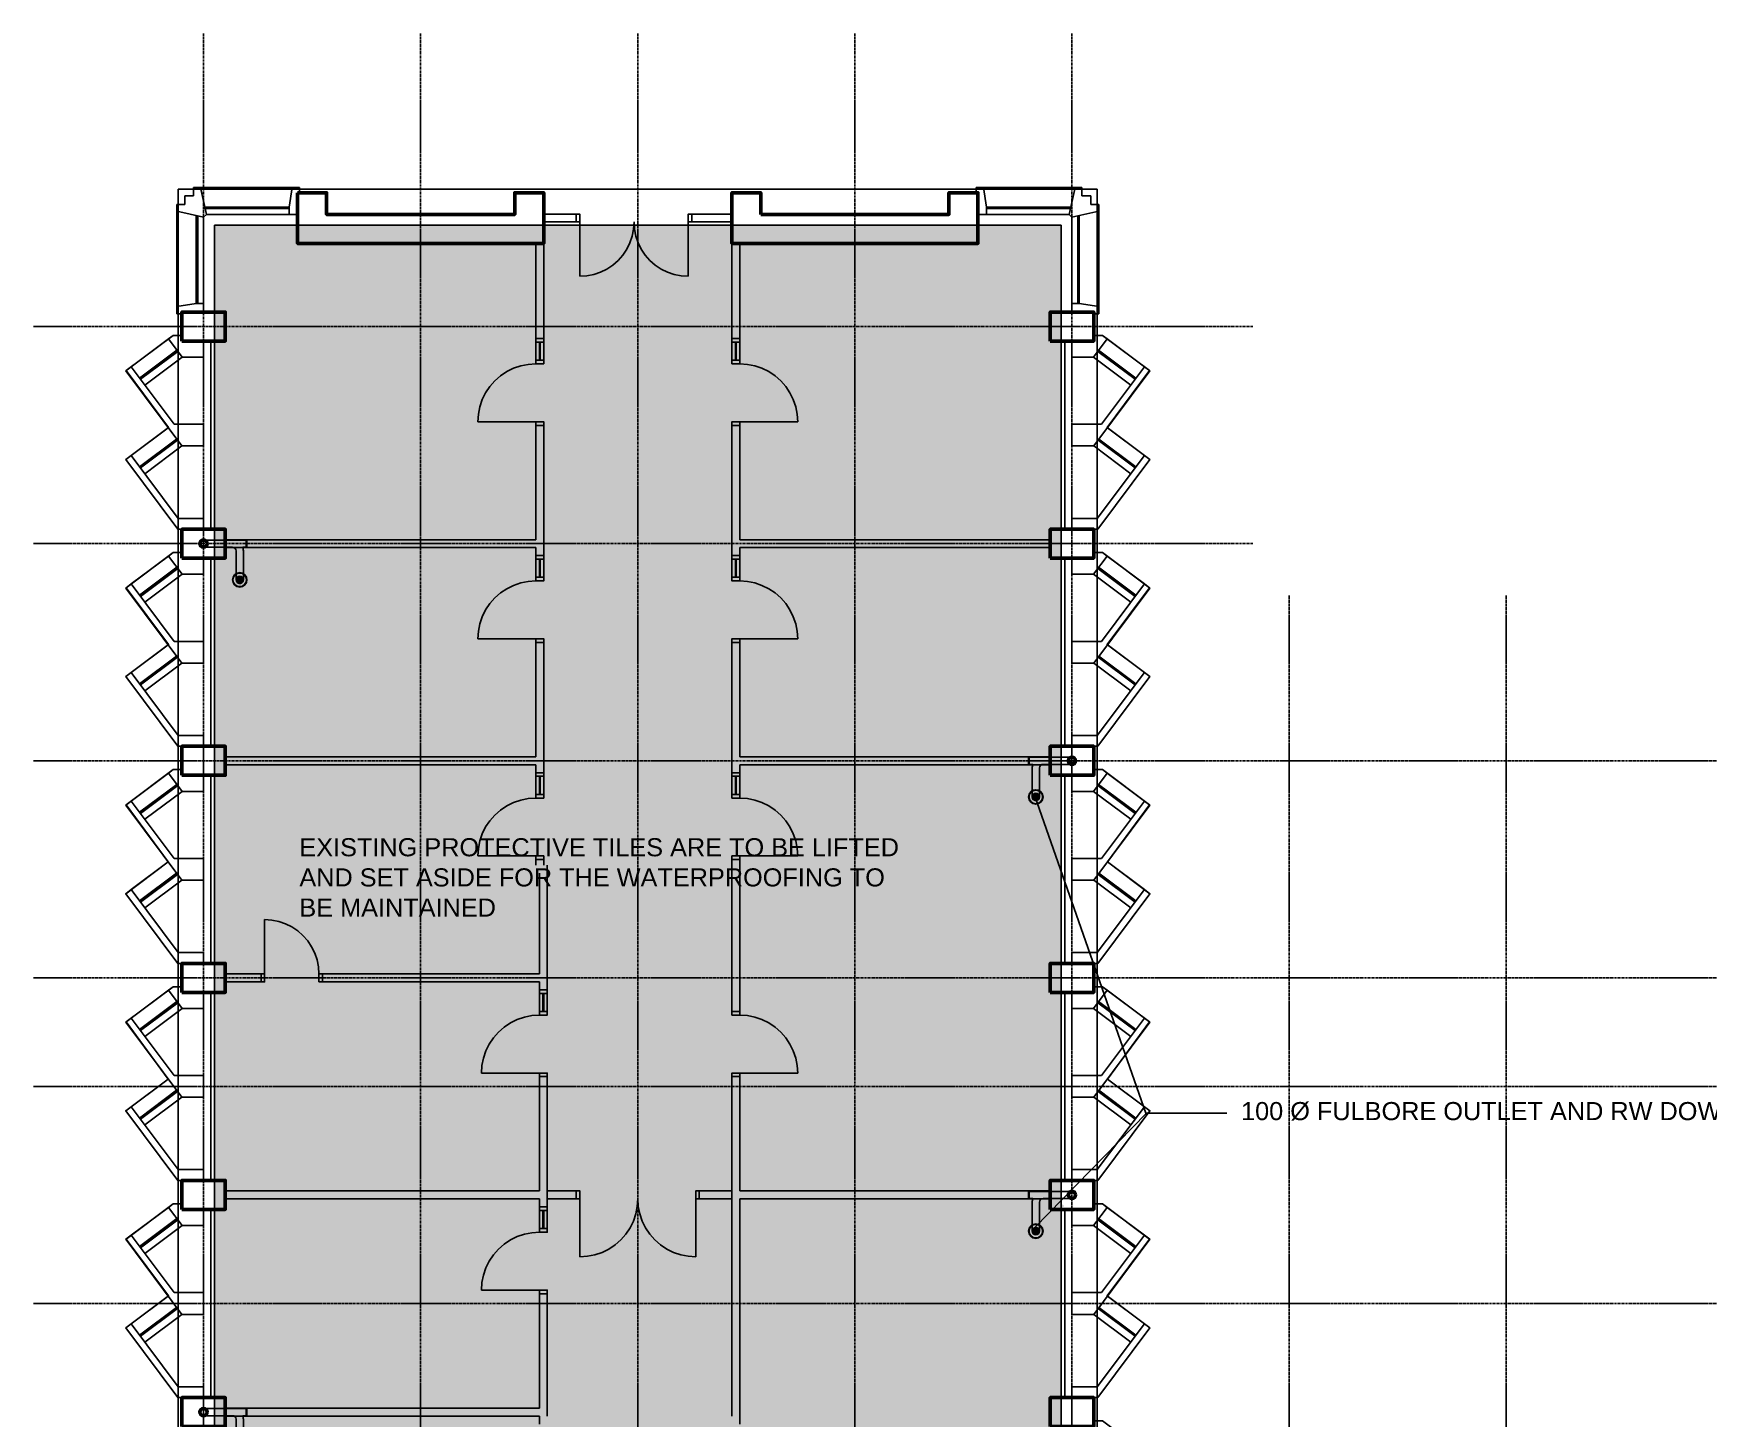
# Model space of a CAD drawing. Header units: millimetres. Extents: x -49883 to 118742, y -18440 to 67826.
# Drawn here: x -49883 to -26738, y 48687 to 67826 of the extents above; entities that cross this region are included whole.
import ezdxf

# ---------------------------------------------------------------- set-up
doc = ezdxf.new("R2010")
doc.units = ezdxf.units.MM
doc.linetypes.add('PCENTRE', pattern=[50.8, 31.75, -6.35, 6.35, -6.35])
doc.linetypes.add('PCENTRE2', pattern=[28.575, 19.05, -3.175, 3.175, -3.175])
for name, color, linetype in [('Boundaries_and_building_grids', 140, 'PCENTRE2'), ('Fourth Floor - Hatch', 1, 'Continuous'), ('Fourth Floor - Roofs', 2, 'Continuous'), ('Fourth Floor - Structural Members', 5, 'Continuous'), ('Fourth Floor - Text and Leaders', 1, 'Continuous'), ('Third Floor - Curtain Walls', 1, 'Continuous'), ('Third Floor - Doors Windows and Openings', 1, 'Continuous'), ('Third Floor - Structural Members', 5, 'Continuous'), ('Third Floor - Walls', 3, 'Continuous')]:
    doc.layers.add(name, color=color, linetype=linetype)
doc.styles.add('Arial1', font='arial.ttf')
doc.dimstyles.new('ISO-25', dxfattribs={"dimtxt": 2.5, "dimasz": 2.5, "dimexe": 1.25, "dimexo": 0.625, "dimtad": 1, "dimtxsty": 'Standard', "dimcen": 2.5, "dimadec": 0, "dimazin": 0, "dimtfac": 1, "dimtmove": 0, "dimatfit": 3, "dimfxl": 1, "dimarcsym": 0})

# ---------------------------------------------------------------- blocks, each defined once
blk = doc.blocks.new('OffSetFullbore')
at = {"layer": 'Fourth Floor - Roofs', "linetype": 'Continuous'}
h = blk.add_hatch(dxfattribs=at)
h.set_pattern_fill('lines', color=256, scale=6.25, style=0)
h.set_pattern_definition([(0, (-14818.7696, 134.024), (0, 6.25), [])])
h.paths.add_polyline_path([(-550, -500, -1), (-450, -500, -1)])
at = {"layer": 'Fourth Floor - Roofs', "linetype": 'Continuous', "lineweight": -3}
for p, q in [((-600, 50), (0, 50)), ((-600, 50), (-600, -50)), ((-590, 50), (-590, -50)), ((-600, -50), (-541, -50)), ((-550, -500), (-550, -100)), ((-450, -500), (-450, -100)), ((0, -50), (-400, -50))]:
    blk.add_line(p, q, dxfattribs=at)
at = {"layer": 'Fourth Floor - Roofs', "linetype": 'Continuous'}
for radius in [100, 93.8, 50, 50]:
    blk.add_circle((-500, -500), radius, dxfattribs=at)
at = {"layer": 'Fourth Floor - Roofs', "linetype": 'Continuous', "lineweight": -3}
for centre, radius, start, end in [((0, 0), 50, 270, 90), ((-400, -100), 150, 160.5288, 180), ((-400, -100), 50, 90, 180)]:
    blk.add_arc(centre, radius, start, end, dxfattribs=at)

msp = doc.modelspace()

# ---------------------------------------------------------------- hatches: boundary and pattern name
at = {"layer": 'Fourth Floor - Hatch', "linetype": 'Continuous'}
h = msp.add_hatch(dxfattribs=at)
h.set_pattern_fill('ANGLE', color=8, scale=45, style=0)
h.set_pattern_definition([(0, (0, 0), (0, 314.325), [228.6, -85.725]), (90, (0, 0), (-314.325, 2e-14), [228.6, -85.725])])
h.paths.add_polyline_path([(-47383, 65176), (-35683, 65176), (-35683, 42526), (-35293, 42526), (-35293, 36986), (-47383, 36986)])
h.paths.add_polyline_path([(-40363, 44491), (-38603, 44491), (-38603, 41261), (-40363, 41261)])

# ---------------------------------------------------------------- linework, layer by layer
at = {"layer": 'Boundaries_and_building_grids', "color": 140, "linetype": 'PCENTRE', "lineweight": -3}
for p, q in [((-47533, -6274), (-47533, 67826)), ((-44533, -6274), (-44533, 67826)), ((-41533, -6274), (-41533, 67826)), ((-38533, -6274), (-38533, 67826)), ((-35533, -6274), (-35533, 67826)), ((-49883, 63776), (-33033, 63776)), ((-49883, 60776), (-33033, 60776)), ((-32533, -6274), (-32533, 60064)), ((-29533, -6274), (-29533, 60069)), ((-49883, 57776), (47817, 57776)), ((-49883, 54776), (47817, 54776)), ((-49883, 53276), (47817, 53276)), ((-49883, 50276), (47817, 50276))]:
    msp.add_line(p, q, dxfattribs=at)
at = {"layer": 'Fourth Floor - Roofs', "color": 3, "linetype": 'Continuous'}
for p, q in [((-47883, 65676, 13800), (-35183, 65676, 13800)), ((-47883, -4124, 13800), (-47883, 65676, 13800)), ((-35183, 65676, 13800), (-35183, 43026, 13800))]:
    msp.add_line(p, q, dxfattribs=at)
at = {"layer": 'Fourth Floor - Roofs', "color": 3, "linetype": 'Continuous', "lineweight": -3}
for p, q in [((-47383, -3624, 13800), (-47383, 65176, 13800)), ((-47383, 65176, 13800), (-35683, 65176, 13800)), ((-35683, 65176, 13800), (-35683, 42526, 13800))]:
    msp.add_line(p, q, dxfattribs=at)
at = {"layer": 'Fourth Floor - Roofs', "color": 1, "linetype": 'Continuous', "lineweight": -3, "elevation": 13800}
for points in [[(-47833, 63653), (-47952, 63653), (-48604, 63167), (-48017, 62381), (-48608, 61939), (-47888, 60976), (-47833, 60976), (-47833, 60653), (-47952, 60653), (-48604, 60167), (-48017, 59381), (-48608, 58939), (-47888, 57976), (-47833, 57976), (-47833, 57653), (-47952, 57653), (-48604, 57167), (-48021, 56378), (-48608, 55939), (-47888, 54976), (-47833, 54976), (-47833, 54653), (-47952, 54653), (-48604, 54167), (-48021, 53378), (-48608, 52939), (-47888, 51976), (-47833, 51976)], [(-35233, 63653), (-35113, 63653), (-34462, 63167), (-35049, 62381), (-34457, 61939), (-35177, 60976), (-35233, 60976), (-35233, 60653), (-35113, 60653), (-34462, 60167), (-35049, 59381), (-34457, 58939), (-35177, 57976), (-35233, 57976), (-35233, 57653), (-35113, 57653), (-34462, 57167), (-35044, 56378), (-34457, 55939), (-35177, 54976), (-35233, 54976), (-35233, 54653), (-35113, 54653), (-34462, 54167), (-35044, 53378), (-34457, 52939), (-35177, 51976), (-35233, 51976)], [(-47833, 51653), (-47952, 51653), (-48604, 51167), (-48017, 50381), (-48608, 49939), (-47888, 48976), (-47833, 48976), (-47833, 48653)], [(-35233, 51653), (-35113, 51653), (-34462, 51167), (-35049, 50381), (-34457, 49939), (-35177, 48976), (-35233, 48976), (-35233, 48653), (-35113, 48653), (-34462, 48167), (-35049, 47381), (-34457, 46939), (-35177, 45976), (-35233, 45976)]]:
    msp.add_lwpolyline(points, dxfattribs=at)
at = {"layer": 'Fourth Floor - Structural Members', "color": 8, "linetype": 'Continuous', "lineweight": 50, "elevation": 13800}
for points in [[(-46233, 65626), (-45833, 65626), (-45833, 65326), (-44533, 65326), (-43233, 65326), (-43233, 65626), (-42833, 65626), (-42833, 64926), (-44533, 64926), (-46233, 64926)], [(-39833, 65326), (-38523, 65326), (-37233, 65326), (-37233, 65626), (-36833, 65626), (-36833, 64926), (-40233, 64926), (-40233, 65626), (-39833, 65626)]]:
    msp.add_lwpolyline(points, close=True, dxfattribs=at)
for points in [[(-47833, 63576), (-47833, 63976), (-47233, 63976), (-47233, 63576), (-47833, 63576)], [(-35833, 63576), (-35833, 63976), (-35233, 63976), (-35233, 63576), (-35833, 63576)], [(-47833, 60576), (-47833, 60976), (-47233, 60976), (-47233, 60576), (-47833, 60576)], [(-35833, 60576), (-35833, 60976), (-35233, 60976), (-35233, 60576), (-35833, 60576)], [(-47833, 57576), (-47833, 57976), (-47233, 57976), (-47233, 57576), (-47833, 57576)], [(-35833, 57576), (-35833, 57976), (-35233, 57976), (-35233, 57576), (-35833, 57576)], [(-47833, 54576), (-47833, 54976), (-47233, 54976), (-47233, 54576), (-47833, 54576)], [(-35833, 54576), (-35833, 54976), (-35233, 54976), (-35233, 54576), (-35833, 54576)], [(-47833, 51576), (-47833, 51976), (-47233, 51976), (-47233, 51576), (-47833, 51576)], [(-35833, 51576), (-35833, 51976), (-35233, 51976), (-35233, 51576), (-35833, 51576)], [(-47833, 48576), (-47833, 48976), (-47233, 48976), (-47233, 48576), (-47833, 48576)], [(-35833, 48576), (-35833, 48976), (-35233, 48976), (-35233, 48576), (-35833, 48576)]]:
    msp.add_lwpolyline(points, dxfattribs=at)
at = {"layer": 'Fourth Floor - Structural Members', "color": 8, "linetype": 'Continuous', "lineweight": 50}
for centre in [(-47533, 60776, 13800), (-35533, 57776, 13800), (-35533, 51776, 13800), (-47533, 48776, 13800)]:
    msp.add_circle(centre, 50, dxfattribs=at)
at = {"layer": 'Third Floor - Curtain Walls', "color": 3, "linetype": 'Continuous'}
for p, q in [((-47792, 65463, 10350), (-47791, 65584, 10350)), ((-47791, 65584, 10350), (-47670, 65584, 10350)), ((-47670, 65584, 10350), (-47670, 65696, 10350)), ((-47670, 65696, 10350), (-47577, 65696, 10350)), ((-47577, 65696, 10350), (-47493, 65326, 10350)), ((-46309, 65696, 10350), (-46351, 65426, 10350)), ((-46209, 65696, 10350), (-46309, 65696, 10350)), ((-46209, 65626, 10350), (-46209, 65696, 10350)), ((-36856, 65696, 10350), (-36757, 65696, 10350)), ((-36856, 65626, 10350), (-36856, 65696, 10350)), ((-36757, 65696, 10350), (-36715, 65426, 10350)), ((-35489, 65696, 10350), (-35573, 65326, 10350)), ((-35395, 65696, 10350), (-35489, 65696, 10350)), ((-35395, 65584, 10350), (-35395, 65696, 10350)), ((-35274, 65584, 10350), (-35395, 65584, 10350)), ((-35274, 65463, 10350), (-35274, 65584, 10350)), ((-47903, 65370, 10350), (-47903, 65463, 10350)), ((-47903, 65463, 10350), (-47792, 65463, 10350)), ((-47533, 65286, 10350), (-47903, 65370, 10350)), ((-47493, 65326, 10350), (-47533, 65286, 10350)), ((-46351, 65426, 10350), (-46351, 65326, 10350)), ((-46351, 65326, 10350), (-46233, 65326, 10350)), ((-36715, 65326, 10350), (-36833, 65326, 10350)), ((-36715, 65426, 10350), (-36715, 65326, 10350)), ((-35573, 65326, 10350), (-35533, 65286, 10350)), ((-35533, 65286, 10350), (-35163, 65370, 10350)), ((-35163, 65463, 10350), (-35274, 65463, 10350)), ((-35163, 65370, 10350), (-35163, 65463, 10350)), ((-47903, 64052, 10350), (-47633, 64094, 10350)), ((-47903, 63952, 10350), (-47903, 64052, 10350)), ((-47833, 63952, 10350), (-47903, 63952, 10350)), ((-47633, 64094, 10350), (-47533, 64094, 10350)), ((-47533, 64094, 10350), (-47533, 63976, 10350)), ((-35433, 64094, 10350), (-35533, 64094, 10350)), ((-35533, 64094, 10350), (-35533, 63976, 10350)), ((-35163, 64052, 10350), (-35433, 64094, 10350)), ((-35233, 63952, 10350), (-35163, 63952, 10350)), ((-35163, 63952, 10350), (-35163, 64052, 10350)), ((-47952, 63653, 10350), (-48017, 63605, 10350)), ((-47833, 63653, 10350), (-47952, 63653, 10350)), ((-35233, 63653, 10350), (-35113, 63653, 10350)), ((-35113, 63653, 10350), (-35049, 63605, 10350)), ((-47828, 63353, 10350), (-48017, 63605, 10350)), ((-47533, 63576, 10350), (-47533, 63353, 10350)), ((-35533, 63576, 10350), (-35533, 63353, 10350)), ((-35237, 63353, 10350), (-35049, 63605, 10350)), ((-48533, 63219, 10350), (-48608, 63163, 10350)), ((-47939, 62426, 10350), (-48533, 63219, 10350)), ((-47533, 63353, 10350), (-47828, 63353, 10350)), ((-35533, 63353, 10350), (-35237, 63353, 10350)), ((-35126, 62426, 10350), (-34533, 63219, 10350)), ((-34533, 63219, 10350), (-34457, 63163, 10350)), ((-47833, 62126, 10350), (-48608, 63163, 10350)), ((-35233, 62126, 10350), (-34457, 63163, 10350)), ((-47533, 62426, 10350), (-47939, 62426, 10350)), ((-47533, 62426, 10350), (-47533, 62126, 10350)), ((-35533, 62426, 10350), (-35533, 62126, 10350)), ((-35533, 62426, 10350), (-35126, 62426, 10350)), ((-47533, 62126, 10350), (-47833, 62126, 10350)), ((-35533, 62126, 10350), (-35233, 62126, 10350)), ((-48533, 61995, 10350), (-48608, 61939, 10350)), ((-47888, 60976, 10350), (-48608, 61939, 10350)), ((-47883, 61126, 10350), (-48533, 61995, 10350)), ((-35183, 61126, 10350), (-34533, 61995, 10350)), ((-35177, 60976, 10350), (-34457, 61939, 10350)), ((-34533, 61995, 10350), (-34457, 61939, 10350)), ((-47533, 61126, 10350), (-47883, 61126, 10350)), ((-47533, 61126, 10350), (-47533, 60976, 10350)), ((-35533, 61126, 10350), (-35533, 60976, 10350)), ((-35533, 61126, 10350), (-35183, 61126, 10350)), ((-47433, 60976, 10350), (-47888, 60976, 10350)), ((-35633, 60976, 10350), (-35177, 60976, 10350)), ((-47952, 60653, 10350), (-48017, 60605, 10350)), ((-47833, 60653, 10350), (-47952, 60653, 10350)), ((-35233, 60653, 10350), (-35113, 60653, 10350)), ((-35113, 60653, 10350), (-35049, 60605, 10350)), ((-47828, 60353, 10350), (-48017, 60605, 10350)), ((-47533, 60576, 10350), (-47533, 60353, 10350)), ((-35533, 60576, 10350), (-35533, 60353, 10350)), ((-35237, 60353, 10350), (-35049, 60605, 10350)), ((-48533, 60219, 10350), (-48608, 60163, 10350)), ((-47939, 59426, 10350), (-48533, 60219, 10350)), ((-47533, 60353, 10350), (-47828, 60353, 10350)), ((-35533, 60353, 10350), (-35237, 60353, 10350)), ((-35126, 59426, 10350), (-34533, 60219, 10350)), ((-34533, 60219, 10350), (-34457, 60163, 10350)), ((-47833, 59126, 10350), (-48608, 60163, 10350)), ((-35233, 59126, 10350), (-34457, 60163, 10350)), ((-47533, 59426, 10350), (-47939, 59426, 10350)), ((-47533, 59426, 10350), (-47533, 59126, 10350)), ((-35533, 59426, 10350), (-35533, 59126, 10350)), ((-35533, 59426, 10350), (-35126, 59426, 10350)), ((-47533, 59126, 10350), (-47833, 59126, 10350)), ((-35533, 59126, 10350), (-35233, 59126, 10350)), ((-48533, 58995, 10350), (-48608, 58939, 10350)), ((-47888, 57976, 10350), (-48608, 58939, 10350)), ((-47883, 58126, 10350), (-48533, 58995, 10350)), ((-35183, 58126, 10350), (-34533, 58995, 10350)), ((-35177, 57976, 10350), (-34457, 58939, 10350)), ((-34533, 58995, 10350), (-34457, 58939, 10350)), ((-47533, 58126, 10350), (-47883, 58126, 10350)), ((-47533, 58126, 10350), (-47533, 57976, 10350)), ((-35533, 58126, 10350), (-35183, 58126, 10350)), ((-35533, 58126, 10350), (-35533, 57976, 10350)), ((-47433, 57976, 10350), (-47888, 57976, 10350)), ((-35633, 57976, 10350), (-35177, 57976, 10350)), ((-47952, 57653, 10350), (-48017, 57605, 10350)), ((-47833, 57653, 10350), (-47952, 57653, 10350)), ((-35233, 57653, 10350), (-35113, 57653, 10350)), ((-35113, 57653, 10350), (-35049, 57605, 10350)), ((-47828, 57353, 10350), (-48017, 57605, 10350)), ((-47533, 57576, 10350), (-47533, 57353, 10350)), ((-35533, 57576, 10350), (-35533, 57353, 10350)), ((-35237, 57353, 10350), (-35049, 57605, 10350)), ((-48533, 57219, 10350), (-48608, 57163, 10350)), ((-47939, 56426, 10350), (-48533, 57219, 10350)), ((-47533, 57353, 10350), (-47828, 57353, 10350)), ((-35533, 57353, 10350), (-35237, 57353, 10350)), ((-35126, 56426, 10350), (-34533, 57219, 10350)), ((-34533, 57219, 10350), (-34457, 57163, 10350)), ((-47833, 56126, 10350), (-48608, 57163, 10350)), ((-35233, 56126, 10350), (-34457, 57163, 10350)), ((-47533, 56426, 10350), (-47939, 56426, 10350)), ((-47533, 56426, 10350), (-47533, 56126, 10350)), ((-35533, 56426, 10350), (-35126, 56426, 10350)), ((-35533, 56426, 10350), (-35533, 56126, 10350)), ((-47533, 56126, 10350), (-47833, 56126, 10350)), ((-35533, 56126, 10350), (-35233, 56126, 10350)), ((-48533, 55995, 10350), (-48608, 55939, 10350)), ((-47888, 54976, 10350), (-48608, 55939, 10350)), ((-47883, 55126, 10350), (-48533, 55995, 10350)), ((-35183, 55126, 10350), (-34533, 55995, 10350)), ((-35177, 54976, 10350), (-34457, 55939, 10350)), ((-34533, 55995, 10350), (-34457, 55939, 10350)), ((-47533, 55126, 10350), (-47883, 55126, 10350)), ((-47533, 55126, 10350), (-47533, 54976, 10350)), ((-35533, 55126, 10350), (-35183, 55126, 10350)), ((-35533, 55126, 10350), (-35533, 54976, 10350)), ((-47433, 54976, 10350), (-47888, 54976, 10350)), ((-35633, 54976, 10350), (-35177, 54976, 10350)), ((-47952, 54653, 10350), (-48017, 54605, 10350)), ((-47833, 54653, 10350), (-47952, 54653, 10350)), ((-35233, 54653, 10350), (-35113, 54653, 10350)), ((-35113, 54653, 10350), (-35049, 54605, 10350)), ((-47828, 54353, 10350), (-48017, 54605, 10350)), ((-47533, 54576, 10350), (-47533, 54353, 10350)), ((-35533, 54576, 10350), (-35533, 54353, 10350)), ((-35237, 54353, 10350), (-35049, 54605, 10350)), ((-48533, 54219, 10350), (-48608, 54163, 10350)), ((-47833, 53126, 10350), (-48608, 54163, 10350)), ((-47939, 53426, 10350), (-48533, 54219, 10350)), ((-47533, 54353, 10350), (-47828, 54353, 10350)), ((-35533, 54353, 10350), (-35237, 54353, 10350)), ((-35233, 53126, 10350), (-34457, 54163, 10350)), ((-35126, 53426, 10350), (-34533, 54219, 10350)), ((-34533, 54219, 10350), (-34457, 54163, 10350)), ((-47533, 53426, 10350), (-47939, 53426, 10350)), ((-47533, 53426, 10350), (-47533, 53126, 10350)), ((-35533, 53426, 10350), (-35126, 53426, 10350)), ((-35533, 53426, 10350), (-35533, 53126, 10350)), ((-47533, 53126, 10350), (-47833, 53126, 10350)), ((-35533, 53126, 10350), (-35233, 53126, 10350)), ((-48533, 52995, 10350), (-48608, 52939, 10350)), ((-47888, 51976, 10350), (-48608, 52939, 10350)), ((-47883, 52126, 10350), (-48533, 52995, 10350)), ((-35183, 52126, 10350), (-34533, 52995, 10350)), ((-35177, 51976, 10350), (-34457, 52939, 10350)), ((-34533, 52995, 10350), (-34457, 52939, 10350)), ((-47533, 52126, 10350), (-47883, 52126, 10350)), ((-47533, 52126, 10350), (-47533, 51976, 10350)), ((-35533, 52126, 10350), (-35183, 52126, 10350)), ((-35533, 52126, 10350), (-35533, 51976, 10350)), ((-47433, 51976, 10350), (-47888, 51976, 10350)), ((-35633, 51976, 10350), (-35177, 51976, 10350)), ((-47952, 51653, 10350), (-48017, 51605, 10350)), ((-47833, 51653, 10350), (-47952, 51653, 10350)), ((-35233, 51653, 10350), (-35113, 51653, 10350)), ((-35113, 51653, 10350), (-35049, 51605, 10350)), ((-47828, 51353, 10350), (-48017, 51605, 10350)), ((-47533, 51576, 10350), (-47533, 51353, 10350)), ((-35533, 51576, 10350), (-35533, 51353, 10350)), ((-35237, 51353, 10350), (-35049, 51605, 10350)), ((-48533, 51219, 10350), (-48608, 51163, 10350)), ((-47833, 50126, 10350), (-48608, 51163, 10350)), ((-47939, 50426, 10350), (-48533, 51219, 10350)), ((-47533, 51353, 10350), (-47828, 51353, 10350)), ((-35533, 51353, 10350), (-35237, 51353, 10350)), ((-35233, 50126, 10350), (-34457, 51163, 10350)), ((-35126, 50426, 10350), (-34533, 51219, 10350)), ((-34533, 51219, 10350), (-34457, 51163, 10350)), ((-47533, 50426, 10350), (-47939, 50426, 10350)), ((-47533, 50426, 10350), (-47533, 50126, 10350)), ((-35533, 50426, 10350), (-35126, 50426, 10350)), ((-35533, 50426, 10350), (-35533, 50126, 10350)), ((-48533, 49995, 10350), (-48608, 49939, 10350)), ((-47883, 49126, 10350), (-48533, 49995, 10350)), ((-47533, 50126, 10350), (-47833, 50126, 10350)), ((-35533, 50126, 10350), (-35233, 50126, 10350)), ((-35183, 49126, 10350), (-34533, 49995, 10350)), ((-34533, 49995, 10350), (-34457, 49939, 10350)), ((-47888, 48976, 10350), (-48608, 49939, 10350)), ((-35177, 48976, 10350), (-34457, 49939, 10350)), ((-47533, 49126, 10350), (-47883, 49126, 10350)), ((-47533, 49126, 10350), (-47533, 48976, 10350)), ((-35533, 49126, 10350), (-35183, 49126, 10350)), ((-35533, 49126, 10350), (-35533, 48976, 10350)), ((-47433, 48976, 10350), (-47888, 48976, 10350)), ((-35633, 48976, 10350), (-35177, 48976, 10350))]:
    msp.add_line(p, q, dxfattribs=at)
at = {"layer": 'Third Floor - Curtain Walls', "color": 3, "linetype": 'Continuous', "elevation": 10350}
for points in [[(-46209, 65626), (-46233, 65626), (-46233, 65326)], [(-36856, 65626), (-36833, 65626), (-36833, 65326)], [(-47533, 63976), (-47833, 63976), (-47833, 63952)], [(-35533, 63976), (-35233, 63976), (-35233, 63952)], [(-47433, 60976), (-47433, 63576), (-47833, 63576), (-47833, 63653)], [(-35633, 60976), (-35633, 63576), (-35233, 63576), (-35233, 63653)], [(-47433, 57976), (-47433, 60576), (-47833, 60576), (-47833, 60653)], [(-35633, 57976), (-35633, 60576), (-35233, 60576), (-35233, 60653)], [(-47433, 54976), (-47433, 57576), (-47833, 57576), (-47833, 57653)], [(-35633, 54976), (-35633, 57576), (-35233, 57576), (-35233, 57653)], [(-47433, 51976), (-47433, 54576), (-47833, 54576), (-47833, 54653)], [(-35633, 51976), (-35633, 54576), (-35233, 54576), (-35233, 54653)], [(-47433, 48976), (-47433, 51576), (-47833, 51576), (-47833, 51653)], [(-35633, 48976), (-35633, 51576), (-35233, 51576), (-35233, 51653)]]:
    msp.add_lwpolyline(points, dxfattribs=at)
at = {"layer": 'Third Floor - Doors Windows and Openings', "color": 1, "linetype": 'Continuous'}
for p, q in [((-46309, 65696, 10350), (-47577, 65696, 10350)), ((-36757, 65696, 10350), (-35489, 65696, 10350)), ((-47903, 64052, 10350), (-47903, 65370, 10350)), ((-47633, 64094, 10350), (-47633, 65309, 10350)), ((-47613, 64094, 10350), (-47613, 65304, 10350)), ((-47533, 64094, 10350), (-47533, 65286, 10350)), ((-46351, 65426, 10350), (-47516, 65426, 10350)), ((-46351, 65406, 10350), (-47511, 65406, 10350)), ((-47493, 65326, 10350), (-46351, 65326, 10350)), ((-36715, 65426, 10350), (-35550, 65426, 10350)), ((-36715, 65406, 10350), (-35554, 65406, 10350)), ((-35573, 65326, 10350), (-36715, 65326, 10350)), ((-35533, 64094, 10350), (-35533, 65286, 10350)), ((-35453, 64094, 10350), (-35453, 65304, 10350)), ((-35433, 64094, 10350), (-35433, 65309, 10350)), ((-35163, 64052, 10350), (-35163, 65370, 10350)), ((-48017, 63605, 10350), (-48533, 63219, 10350)), ((-47900, 63449, 10350), (-48416, 63064, 10350)), ((-48404, 63047, 10350), (-47888, 63433, 10350)), ((-34661, 63047, 10350), (-35177, 63433, 10350)), ((-35165, 63449, 10350), (-34649, 63064, 10350)), ((-35049, 63605, 10350), (-34533, 63219, 10350)), ((-48345, 62967, 10350), (-47828, 63353, 10350)), ((-34721, 62967, 10350), (-35237, 63353, 10350)), ((-48021, 62378, 10350), (-48533, 61995, 10350)), ((-35044, 62378, 10350), (-34533, 61995, 10350)), ((-47905, 62222, 10350), (-48416, 61839, 10350)), ((-48404, 61823, 10350), (-47893, 62206, 10350)), ((-48344, 61743, 10350), (-47833, 62126, 10350)), ((-34721, 61743, 10350), (-35233, 62126, 10350)), ((-34661, 61823, 10350), (-35173, 62206, 10350)), ((-35161, 62222, 10350), (-34649, 61839, 10350)), ((-47533, 61126, 10350), (-47883, 61126, 10350)), ((-35533, 61126, 10350), (-35183, 61126, 10350)), ((-48017, 60605, 10350), (-48533, 60219, 10350)), ((-47900, 60449, 10350), (-48416, 60064, 10350)), ((-48404, 60047, 10350), (-47888, 60433, 10350)), ((-34661, 60047, 10350), (-35177, 60433, 10350)), ((-35165, 60449, 10350), (-34649, 60064, 10350)), ((-35049, 60605, 10350), (-34533, 60219, 10350)), ((-48345, 59967, 10350), (-47828, 60353, 10350)), ((-34721, 59967, 10350), (-35237, 60353, 10350)), ((-48021, 59378, 10350), (-48533, 58995, 10350)), ((-35044, 59378, 10350), (-34533, 58995, 10350)), ((-47905, 59222, 10350), (-48416, 58839, 10350)), ((-48404, 58823, 10350), (-47893, 59206, 10350)), ((-48344, 58743, 10350), (-47833, 59126, 10350)), ((-34721, 58743, 10350), (-35233, 59126, 10350)), ((-34661, 58823, 10350), (-35173, 59206, 10350)), ((-35161, 59222, 10350), (-34649, 58839, 10350)), ((-48017, 57605, 10350), (-48533, 57219, 10350)), ((-47900, 57449, 10350), (-48416, 57064, 10350)), ((-48404, 57047, 10350), (-47888, 57433, 10350)), ((-34661, 57047, 10350), (-35177, 57433, 10350)), ((-35165, 57449, 10350), (-34649, 57064, 10350)), ((-35049, 57605, 10350), (-34533, 57219, 10350)), ((-48345, 56967, 10350), (-47828, 57353, 10350)), ((-34721, 56967, 10350), (-35237, 57353, 10350)), ((-48021, 56378, 10350), (-48533, 55995, 10350)), ((-35044, 56378, 10350), (-34533, 55995, 10350)), ((-47905, 56222, 10350), (-48416, 55839, 10350)), ((-48404, 55823, 10350), (-47893, 56206, 10350)), ((-48344, 55743, 10350), (-47833, 56126, 10350)), ((-34721, 55743, 10350), (-35233, 56126, 10350)), ((-34661, 55823, 10350), (-35173, 56206, 10350)), ((-35161, 56222, 10350), (-34649, 55839, 10350)), ((-48017, 54605, 10350), (-48533, 54219, 10350)), ((-47900, 54449, 10350), (-48416, 54064, 10350)), ((-48404, 54047, 10350), (-47888, 54433, 10350)), ((-34661, 54047, 10350), (-35177, 54433, 10350)), ((-35165, 54449, 10350), (-34649, 54064, 10350)), ((-35049, 54605, 10350), (-34533, 54219, 10350)), ((-48345, 53967, 10350), (-47828, 54353, 10350)), ((-34721, 53967, 10350), (-35237, 54353, 10350)), ((-48021, 53378, 10350), (-48533, 52995, 10350)), ((-35044, 53378, 10350), (-34533, 52995, 10350)), ((-47905, 53222, 10350), (-48416, 52839, 10350)), ((-48404, 52823, 10350), (-47893, 53206, 10350)), ((-48344, 52743, 10350), (-47833, 53126, 10350)), ((-34721, 52743, 10350), (-35233, 53126, 10350)), ((-34661, 52823, 10350), (-35173, 53206, 10350)), ((-35161, 53222, 10350), (-34649, 52839, 10350)), ((-48017, 51605, 10350), (-48533, 51219, 10350)), ((-47900, 51449, 10350), (-48416, 51064, 10350)), ((-48404, 51047, 10350), (-47888, 51433, 10350)), ((-34661, 51047, 10350), (-35177, 51433, 10350)), ((-35165, 51449, 10350), (-34649, 51064, 10350)), ((-35049, 51605, 10350), (-34533, 51219, 10350)), ((-48345, 50967, 10350), (-47828, 51353, 10350)), ((-34721, 50967, 10350), (-35237, 51353, 10350)), ((-48021, 50378, 10350), (-48533, 49995, 10350)), ((-35044, 50378, 10350), (-34533, 49995, 10350)), ((-47905, 50222, 10350), (-48416, 49839, 10350)), ((-48404, 49823, 10350), (-47893, 50206, 10350)), ((-48344, 49743, 10350), (-47833, 50126, 10350)), ((-34721, 49743, 10350), (-35233, 50126, 10350)), ((-34661, 49823, 10350), (-35173, 50206, 10350)), ((-35161, 50222, 10350), (-34649, 49839, 10350)), ((-47533, 49126, 10350), (-47883, 49126, 10350))]:
    msp.add_line(p, q, dxfattribs=at)
at = {"layer": 'Third Floor - Doors Windows and Openings', "linetype": 'Continuous'}
for p, q in [((-42335, 64471, 10350), (-42335, 65221, 10350)), ((-40835, 65221, 10350), (-40835, 64471, 10350)), ((-42943, 63311, 10350), (-42943, 63561, 10350)), ((-42893, 63561, 10350), (-42893, 63311, 10350)), ((-42883, 63311, 10350), (-42883, 63561, 10350)), ((-42833, 63561, 10350), (-42833, 63311, 10350)), ((-40233, 63561, 10350), (-40233, 63311, 10350)), ((-40183, 63311, 10350), (-40183, 63561, 10350)), ((-40173, 63561, 10350), (-40173, 63311, 10350)), ((-40123, 63311, 10350), (-40123, 63561, 10350)), ((-42943, 62461, 10350), (-43743, 62461, 10350)), ((-40123, 62461, 10350), (-39323, 62461, 10350)), ((-42943, 60311, 10350), (-42943, 60561, 10350)), ((-42893, 60561, 10350), (-42893, 60311, 10350)), ((-42883, 60311, 10350), (-42883, 60561, 10350)), ((-42833, 60561, 10350), (-42833, 60311, 10350)), ((-40233, 60561, 10350), (-40233, 60311, 10350)), ((-40183, 60311, 10350), (-40183, 60561, 10350)), ((-40173, 60561, 10350), (-40173, 60311, 10350)), ((-40123, 60311, 10350), (-40123, 60561, 10350)), ((-42943, 59461, 10350), (-43743, 59461, 10350)), ((-40123, 59461, 10350), (-39323, 59461, 10350)), ((-42943, 57311, 10350), (-42943, 57561, 10350)), ((-42893, 57561, 10350), (-42893, 57311, 10350)), ((-42883, 57311, 10350), (-42883, 57561, 10350)), ((-42833, 57561, 10350), (-42833, 57311, 10350)), ((-40233, 57561, 10350), (-40233, 57311, 10350)), ((-40183, 57311, 10350), (-40183, 57561, 10350)), ((-40173, 57561, 10350), (-40173, 57311, 10350)), ((-40123, 57311, 10350), (-40123, 57561, 10350)), ((-42943, 56461, 10350), (-43743, 56461, 10350)), ((-40123, 56461, 10350), (-39323, 56461, 10350)), ((-46689, 54831, 10350), (-46689, 55581, 10350)), ((-42893, 54311, 10350), (-42893, 54561, 10350)), ((-42843, 54561, 10350), (-42843, 54311, 10350)), ((-42833, 54311, 10350), (-42833, 54561, 10350)), ((-42783, 54561, 10350), (-42783, 54311, 10350)), ((-42893, 53461, 10350), (-43693, 53461, 10350)), ((-40123, 53461, 10350), (-39323, 53461, 10350)), ((-42333, 51721, 10350), (-42333, 50921, 10350)), ((-40733, 51721, 10350), (-40733, 50921, 10350)), ((-42893, 51311, 10350), (-42893, 51561, 10350)), ((-42843, 51561, 10350), (-42843, 51311, 10350)), ((-42833, 51311, 10350), (-42833, 51561, 10350)), ((-42783, 51561, 10350), (-42783, 51311, 10350)), ((-42893, 50461, 10350), (-43693, 50461, 10350))]:
    msp.add_line(p, q, dxfattribs=at)
at = {"layer": 'Third Floor - Doors Windows and Openings'}
for p, q in [((-41592, 65123, 10350), (-41611, 65027, 10350)), ((-41585, 65221, 10350), (-41592, 65123, 10350)), ((-41579, 65123, 10350), (-41585, 65221, 10350)), ((-41560, 65027, 10350), (-41579, 65123, 10350)), ((-41686, 64846, 10350), (-41740, 64764, 10350)), ((-41642, 64934, 10350), (-41686, 64846, 10350)), ((-41611, 65027, 10350), (-41642, 64934, 10350)), ((-41528, 64934, 10350), (-41560, 65027, 10350)), ((-41485, 64846, 10350), (-41528, 64934, 10350)), ((-41430, 64764, 10350), (-41485, 64846, 10350)), ((-41879, 64626, 10350), (-41960, 64571, 10350)), ((-41805, 64690, 10350), (-41879, 64626, 10350)), ((-41740, 64764, 10350), (-41805, 64690, 10350)), ((-41366, 64690, 10350), (-41430, 64764, 10350)), ((-41292, 64626, 10350), (-41366, 64690, 10350)), ((-41210, 64571, 10350), (-41292, 64626, 10350)), ((-42237, 64477, 10350), (-42335, 64471, 10350)), ((-42141, 64496, 10350), (-42237, 64477, 10350)), ((-42048, 64528, 10350), (-42141, 64496, 10350)), ((-41960, 64571, 10350), (-42048, 64528, 10350)), ((-41122, 64528, 10350), (-41210, 64571, 10350)), ((-41029, 64496, 10350), (-41122, 64528, 10350)), ((-40933, 64477, 10350), (-41029, 64496, 10350)), ((-40835, 64471, 10350), (-40933, 64477, 10350)), ((-43343, 63154, 10350), (-43249, 63200, 10350)), ((-43249, 63200, 10350), (-43150, 63233, 10350)), ((-43150, 63233, 10350), (-43047, 63254, 10350)), ((-43047, 63254, 10350), (-42943, 63261, 10350)), ((-40123, 63261, 10350), (-40018, 63254, 10350)), ((-40018, 63254, 10350), (-39916, 63233, 10350)), ((-39916, 63233, 10350), (-39817, 63200, 10350)), ((-39817, 63200, 10350), (-39723, 63154, 10350)), ((-43577, 62948, 10350), (-43508, 63026, 10350)), ((-43508, 63026, 10350), (-43430, 63095, 10350)), ((-43430, 63095, 10350), (-43343, 63154, 10350)), ((-39723, 63154, 10350), (-39636, 63095, 10350)), ((-39636, 63095, 10350), (-39557, 63026, 10350)), ((-39557, 63026, 10350), (-39488, 62948, 10350)), ((-43716, 62668, 10350), (-43682, 62767, 10350)), ((-43682, 62767, 10350), (-43636, 62861, 10350)), ((-43636, 62861, 10350), (-43577, 62948, 10350)), ((-39488, 62948, 10350), (-39430, 62861, 10350)), ((-39430, 62861, 10350), (-39384, 62767, 10350)), ((-39384, 62767, 10350), (-39350, 62668, 10350)), ((-43743, 62461, 10350), (-43736, 62565, 10350)), ((-43736, 62565, 10350), (-43716, 62668, 10350)), ((-39350, 62668, 10350), (-39330, 62565, 10350)), ((-39330, 62565, 10350), (-39323, 62461, 10350)), ((-43343, 60154, 10350), (-43249, 60200, 10350)), ((-43249, 60200, 10350), (-43150, 60233, 10350)), ((-43150, 60233, 10350), (-43047, 60254, 10350)), ((-43047, 60254, 10350), (-42943, 60261, 10350)), ((-40123, 60261, 10350), (-40018, 60254, 10350)), ((-40018, 60254, 10350), (-39916, 60233, 10350)), ((-39916, 60233, 10350), (-39817, 60200, 10350)), ((-39817, 60200, 10350), (-39723, 60154, 10350)), ((-43636, 59861, 10350), (-43577, 59948, 10350)), ((-43577, 59948, 10350), (-43508, 60026, 10350)), ((-43508, 60026, 10350), (-43430, 60095, 10350)), ((-43430, 60095, 10350), (-43343, 60154, 10350)), ((-39723, 60154, 10350), (-39636, 60095, 10350)), ((-39636, 60095, 10350), (-39557, 60026, 10350)), ((-39557, 60026, 10350), (-39488, 59948, 10350)), ((-39488, 59948, 10350), (-39430, 59861, 10350)), ((-43716, 59668, 10350), (-43682, 59767, 10350)), ((-43682, 59767, 10350), (-43636, 59861, 10350)), ((-39430, 59861, 10350), (-39384, 59767, 10350)), ((-39384, 59767, 10350), (-39350, 59668, 10350)), ((-43743, 59461, 10350), (-43736, 59565, 10350)), ((-43736, 59565, 10350), (-43716, 59668, 10350)), ((-39350, 59668, 10350), (-39330, 59565, 10350)), ((-39330, 59565, 10350), (-39323, 59461, 10350)), ((-43343, 57154, 10350), (-43249, 57200, 10350)), ((-43249, 57200, 10350), (-43150, 57233, 10350)), ((-43150, 57233, 10350), (-43047, 57254, 10350)), ((-43047, 57254, 10350), (-42943, 57261, 10350)), ((-40123, 57261, 10350), (-40018, 57254, 10350)), ((-40018, 57254, 10350), (-39916, 57233, 10350)), ((-39916, 57233, 10350), (-39817, 57200, 10350)), ((-39817, 57200, 10350), (-39723, 57154, 10350)), ((-43636, 56861, 10350), (-43577, 56948, 10350)), ((-43577, 56948, 10350), (-43508, 57026, 10350)), ((-43508, 57026, 10350), (-43430, 57095, 10350)), ((-43430, 57095, 10350), (-43343, 57154, 10350)), ((-39723, 57154, 10350), (-39636, 57095, 10350)), ((-39636, 57095, 10350), (-39557, 57026, 10350)), ((-39557, 57026, 10350), (-39488, 56948, 10350)), ((-39488, 56948, 10350), (-39430, 56861, 10350)), ((-43716, 56668, 10350), (-43682, 56767, 10350)), ((-43682, 56767, 10350), (-43636, 56861, 10350)), ((-39430, 56861, 10350), (-39384, 56767, 10350)), ((-39384, 56767, 10350), (-39350, 56668, 10350)), ((-43743, 56461, 10350), (-43736, 56565, 10350)), ((-43736, 56565, 10350), (-43716, 56668, 10350)), ((-39350, 56668, 10350), (-39330, 56565, 10350)), ((-39330, 56565, 10350), (-39323, 56461, 10350)), ((-46689, 55581, 10350), (-46591, 55574, 10350)), ((-46591, 55574, 10350), (-46495, 55555, 10350)), ((-46495, 55555, 10350), (-46402, 55524, 10350)), ((-46402, 55524, 10350), (-46314, 55480, 10350)), ((-46314, 55480, 10350), (-46232, 55426, 10350)), ((-46232, 55426, 10350), (-46159, 55361, 10350)), ((-46159, 55361, 10350), (-46094, 55287, 10350)), ((-46094, 55287, 10350), (-46040, 55206, 10350)), ((-46040, 55206, 10350), (-45996, 55118, 10350)), ((-45996, 55118, 10350), (-45965, 55025, 10350)), ((-45965, 55025, 10350), (-45945, 54929, 10350)), ((-45945, 54929, 10350), (-45939, 54831, 10350)), ((-43293, 54154, 10350), (-43199, 54200, 10350)), ((-43199, 54200, 10350), (-43100, 54233, 10350)), ((-43100, 54233, 10350), (-42997, 54254, 10350)), ((-42997, 54254, 10350), (-42893, 54261, 10350)), ((-40123, 54261, 10350), (-40018, 54254, 10350)), ((-40018, 54254, 10350), (-39916, 54233, 10350)), ((-39916, 54233, 10350), (-39817, 54200, 10350)), ((-39817, 54200, 10350), (-39723, 54154, 10350)), ((-43586, 53861, 10350), (-43527, 53948, 10350)), ((-43527, 53948, 10350), (-43458, 54026, 10350)), ((-43458, 54026, 10350), (-43380, 54095, 10350)), ((-43380, 54095, 10350), (-43293, 54154, 10350)), ((-39723, 54154, 10350), (-39636, 54095, 10350)), ((-39636, 54095, 10350), (-39557, 54026, 10350)), ((-39557, 54026, 10350), (-39488, 53948, 10350)), ((-39488, 53948, 10350), (-39430, 53861, 10350)), ((-43666, 53668, 10350), (-43632, 53767, 10350)), ((-43632, 53767, 10350), (-43586, 53861, 10350)), ((-39430, 53861, 10350), (-39384, 53767, 10350)), ((-39384, 53767, 10350), (-39350, 53668, 10350)), ((-43693, 53461, 10350), (-43686, 53565, 10350)), ((-43686, 53565, 10350), (-43666, 53668, 10350)), ((-39350, 53668, 10350), (-39330, 53565, 10350)), ((-39330, 53565, 10350), (-39323, 53461, 10350)), ((-41540, 51616, 10350), (-41560, 51514, 10350)), ((-41533, 51721, 10350), (-41540, 51616, 10350)), ((-41526, 51616, 10350), (-41533, 51721, 10350)), ((-41506, 51514, 10350), (-41526, 51616, 10350)), ((-41594, 51415, 10350), (-41640, 51321, 10350)), ((-41560, 51514, 10350), (-41594, 51415, 10350)), ((-41472, 51415, 10350), (-41506, 51514, 10350)), ((-41426, 51321, 10350), (-41472, 51415, 10350)), ((-43380, 51095, 10350), (-43293, 51154, 10350)), ((-43293, 51154, 10350), (-43199, 51200, 10350)), ((-43199, 51200, 10350), (-43100, 51233, 10350)), ((-43100, 51233, 10350), (-42997, 51254, 10350)), ((-42997, 51254, 10350), (-42893, 51261, 10350)), ((-41767, 51155, 10350), (-41846, 51086, 10350)), ((-41698, 51234, 10350), (-41767, 51155, 10350)), ((-41640, 51321, 10350), (-41698, 51234, 10350)), ((-41367, 51234, 10350), (-41426, 51321, 10350)), ((-41298, 51155, 10350), (-41367, 51234, 10350)), ((-41220, 51086, 10350), (-41298, 51155, 10350)), ((-43586, 50861, 10350), (-43527, 50948, 10350)), ((-43527, 50948, 10350), (-43458, 51026, 10350)), ((-43458, 51026, 10350), (-43380, 51095, 10350)), ((-42228, 50928, 10350), (-42333, 50921, 10350)), ((-42126, 50948, 10350), (-42228, 50928, 10350)), ((-42027, 50982, 10350), (-42126, 50948, 10350)), ((-41933, 51028, 10350), (-42027, 50982, 10350)), ((-41846, 51086, 10350), (-41933, 51028, 10350)), ((-41133, 51028, 10350), (-41220, 51086, 10350)), ((-41039, 50982, 10350), (-41133, 51028, 10350)), ((-40940, 50948, 10350), (-41039, 50982, 10350)), ((-40837, 50928, 10350), (-40940, 50948, 10350)), ((-40733, 50921, 10350), (-40837, 50928, 10350)), ((-43666, 50668, 10350), (-43632, 50767, 10350)), ((-43632, 50767, 10350), (-43586, 50861, 10350)), ((-43693, 50461, 10350), (-43686, 50565, 10350)), ((-43686, 50565, 10350), (-43666, 50668, 10350))]:
    msp.add_line(p, q, dxfattribs=at)
at = {"layer": 'Third Floor - Doors Windows and Openings', "linetype": 'Continuous', "elevation": 10350}
for points in [[(-42335, 65221), (-42335, 65331), (-42385, 65331), (-42385, 65221), (-42335, 65221)], [(-40785, 65221), (-40785, 65331), (-40835, 65331), (-40835, 65221), (-40785, 65221)], [(-42943, 63561), (-42833, 63561), (-42833, 63611), (-42943, 63611), (-42943, 63561)], [(-40123, 63561), (-40233, 63561), (-40233, 63611), (-40123, 63611), (-40123, 63561)], [(-42943, 63261), (-42833, 63261), (-42833, 63311), (-42943, 63311), (-42943, 63261)], [(-40123, 63261), (-40233, 63261), (-40233, 63311), (-40123, 63311), (-40123, 63261)], [(-42943, 62411), (-42833, 62411), (-42833, 62461), (-42943, 62461), (-42943, 62411)], [(-40123, 62411), (-40233, 62411), (-40233, 62461), (-40123, 62461), (-40123, 62411)], [(-42943, 60561), (-42833, 60561), (-42833, 60611), (-42943, 60611), (-42943, 60561)], [(-40123, 60561), (-40233, 60561), (-40233, 60611), (-40123, 60611), (-40123, 60561)], [(-42943, 60261), (-42833, 60261), (-42833, 60311), (-42943, 60311), (-42943, 60261)], [(-40123, 60261), (-40233, 60261), (-40233, 60311), (-40123, 60311), (-40123, 60261)], [(-42943, 59411), (-42833, 59411), (-42833, 59461), (-42943, 59461), (-42943, 59411)], [(-40123, 59411), (-40233, 59411), (-40233, 59461), (-40123, 59461), (-40123, 59411)], [(-42943, 57561), (-42833, 57561), (-42833, 57611), (-42943, 57611), (-42943, 57561)], [(-40123, 57561), (-40233, 57561), (-40233, 57611), (-40123, 57611), (-40123, 57561)], [(-42943, 57261), (-42833, 57261), (-42833, 57311), (-42943, 57311), (-42943, 57261)], [(-40123, 57261), (-40233, 57261), (-40233, 57311), (-40123, 57311), (-40123, 57261)], [(-42943, 56411), (-42833, 56411), (-42833, 56461), (-42943, 56461), (-42943, 56411)], [(-40123, 56411), (-40233, 56411), (-40233, 56461), (-40123, 56461), (-40123, 56411)], [(-46739, 54721), (-46739, 54831), (-46689, 54831), (-46689, 54721), (-46739, 54721)], [(-45939, 54721), (-45939, 54831), (-45889, 54831), (-45889, 54721), (-45939, 54721)], [(-42893, 54561), (-42783, 54561), (-42783, 54611), (-42893, 54611), (-42893, 54561)], [(-42893, 54261), (-42783, 54261), (-42783, 54311), (-42893, 54311), (-42893, 54261)], [(-40123, 54261), (-40233, 54261), (-40233, 54311), (-40123, 54311), (-40123, 54261)], [(-42893, 53411), (-42783, 53411), (-42783, 53461), (-42893, 53461), (-42893, 53411)], [(-40123, 53411), (-40233, 53411), (-40233, 53461), (-40123, 53461), (-40123, 53411)], [(-42383, 51721), (-42383, 51831), (-42333, 51831), (-42333, 51721), (-42383, 51721)], [(-40683, 51721), (-40683, 51831), (-40733, 51831), (-40733, 51721), (-40683, 51721)], [(-42893, 51561), (-42783, 51561), (-42783, 51611), (-42893, 51611), (-42893, 51561)], [(-42893, 51261), (-42783, 51261), (-42783, 51311), (-42893, 51311), (-42893, 51261)], [(-42893, 50411), (-42783, 50411), (-42783, 50461), (-42893, 50461), (-42893, 50411)]]:
    msp.add_lwpolyline(points, dxfattribs=at)
at = {"layer": 'Third Floor - Structural Members', "color": 5, "linetype": 'Continuous', "elevation": 10350}
for points in [[(-46233, 65626), (-45833, 65626), (-45833, 65326), (-44533, 65326), (-43233, 65326), (-43233, 65626), (-42833, 65626), (-42833, 64926), (-44533, 64926), (-46233, 64926)], [(-39833, 65326), (-38523, 65326), (-37233, 65326), (-37233, 65626), (-36833, 65626), (-36833, 64926), (-40233, 64926), (-40233, 65626), (-39833, 65626)]]:
    msp.add_lwpolyline(points, close=True, dxfattribs=at)
for points in [[(-47833, 63576), (-47833, 63976), (-47233, 63976), (-47233, 63576), (-47833, 63576)], [(-35833, 63576), (-35833, 63976), (-35233, 63976), (-35233, 63576), (-35833, 63576)], [(-47833, 60576), (-47833, 60976), (-47233, 60976), (-47233, 60576), (-47833, 60576)], [(-35833, 60576), (-35833, 60976), (-35233, 60976), (-35233, 60576), (-35833, 60576)], [(-47833, 57576), (-47833, 57976), (-47233, 57976), (-47233, 57576), (-47833, 57576)], [(-35833, 57576), (-35833, 57976), (-35233, 57976), (-35233, 57576), (-35833, 57576)], [(-47833, 54576), (-47833, 54976), (-47233, 54976), (-47233, 54576), (-47833, 54576)], [(-35833, 54576), (-35833, 54976), (-35233, 54976), (-35233, 54576), (-35833, 54576)], [(-47833, 51576), (-47833, 51976), (-47233, 51976), (-47233, 51576), (-47833, 51576)], [(-35833, 51576), (-35833, 51976), (-35233, 51976), (-35233, 51576), (-35833, 51576)], [(-47833, 48576), (-47833, 48976), (-47233, 48976), (-47233, 48576), (-47833, 48576)], [(-35833, 48576), (-35833, 48976), (-35233, 48976), (-35233, 48576), (-35833, 48576)]]:
    msp.add_lwpolyline(points, dxfattribs=at)
at = {"layer": 'Third Floor - Structural Members', "color": 5, "linetype": 'Continuous', "lineweight": -3}
for centre in [(-47533, 60776, 10350), (-35533, 57776, 10350), (-35533, 51776, 10350), (-47533, 48776, 10350)]:
    msp.add_circle(centre, 50, dxfattribs=at)
at = {"layer": 'Third Floor - Walls', "color": 3, "linetype": 'Continuous'}
for p, q in [((-42833, 65331, 10350), (-42385, 65331, 10350)), ((-42833, 65331, 10350), (-42833, 65221, 10350)), ((-42385, 65331, 10350), (-42385, 65221, 10350)), ((-40785, 65331, 10350), (-40233, 65331, 10350)), ((-40785, 65331, 10350), (-40785, 65221, 10350)), ((-40233, 65331, 10350), (-40233, 65221, 10350)), ((-42833, 65221, 10350), (-42385, 65221, 10350)), ((-40785, 65221, 10350), (-40233, 65221, 10350))]:
    msp.add_line(p, q, dxfattribs=at)
at = {"layer": 'Third Floor - Walls', "color": 2, "linetype": 'Continuous'}
for p, q in [((-42833, 64926, 10350), (-42943, 64926, 10350)), ((-42943, 64926, 10350), (-42943, 63611, 10350)), ((-42833, 64926, 10350), (-42833, 63611, 10350)), ((-40233, 63611, 10350), (-40233, 64926, 10350)), ((-40123, 64926, 10350), (-40233, 64926, 10350)), ((-40123, 63611, 10350), (-40123, 64926, 10350)), ((-42943, 63611, 10350), (-42833, 63611, 10350)), ((-40123, 63611, 10350), (-40233, 63611, 10350)), ((-42943, 62411, 10350), (-42943, 60831, 10350)), ((-42943, 62411, 10350), (-42833, 62411, 10350)), ((-42833, 62411, 10350), (-42833, 60611, 10350)), ((-40233, 60611, 10350), (-40233, 62411, 10350)), ((-40123, 62411, 10350), (-40233, 62411, 10350)), ((-40123, 60831, 10350), (-40123, 62411, 10350)), ((-47233, 60831, 10350), (-42943, 60831, 10350)), ((-47233, 60721, 10350), (-47233, 60831, 10350)), ((-47233, 60721, 10350), (-42943, 60721, 10350)), ((-42943, 60721, 10350), (-42943, 60611, 10350)), ((-35833, 60831, 10350), (-40123, 60831, 10350)), ((-40123, 60611, 10350), (-40123, 60721, 10350)), ((-35833, 60721, 10350), (-40123, 60721, 10350)), ((-35833, 60831, 10350), (-35833, 60721, 10350)), ((-42943, 60611, 10350), (-42833, 60611, 10350)), ((-40123, 60611, 10350), (-40233, 60611, 10350)), ((-42943, 59411, 10350), (-42833, 59411, 10350)), ((-42943, 59411, 10350), (-42943, 57831, 10350)), ((-42833, 59411, 10350), (-42833, 57611, 10350)), ((-40123, 59411, 10350), (-40233, 59411, 10350)), ((-40233, 57611, 10350), (-40233, 59411, 10350)), ((-40123, 57831, 10350), (-40123, 59411, 10350)), ((-47233, 57721, 10350), (-47233, 57831, 10350)), ((-47233, 57831, 10350), (-42943, 57831, 10350)), ((-47233, 57721, 10350), (-42943, 57721, 10350)), ((-42943, 57721, 10350), (-42943, 57611, 10350)), ((-35833, 57831, 10350), (-40123, 57831, 10350)), ((-40123, 57611, 10350), (-40123, 57721, 10350)), ((-35833, 57721, 10350), (-40123, 57721, 10350)), ((-35833, 57831, 10350), (-35833, 57721, 10350)), ((-42943, 57611, 10350), (-42833, 57611, 10350)), ((-40123, 57611, 10350), (-40233, 57611, 10350)), ((-42943, 56411, 10350), (-42833, 56411, 10350)), ((-42943, 56411, 10350), (-42943, 56331, 10350)), ((-42833, 56411, 10350), (-42833, 56331, 10350)), ((-42783, 56331, 10350), (-42783, 54611, 10350)), ((-40123, 56411, 10350), (-40233, 56411, 10350)), ((-40233, 54311, 10350), (-40233, 56411, 10350)), ((-40123, 54831, 10350), (-40123, 56411, 10350)), ((-42893, 56221, 10350), (-42893, 54831, 10350)), ((-47233, 54831, 10350), (-46689, 54831, 10350)), ((-47233, 54721, 10350), (-47233, 54831, 10350)), ((-47233, 54721, 10350), (-46689, 54721, 10350)), ((-45939, 54831, 10350), (-42893, 54831, 10350)), ((-45939, 54721, 10350), (-42893, 54721, 10350)), ((-42893, 54721, 10350), (-42893, 54611, 10350)), ((-40123, 54311, 10350), (-40123, 54831, 10350)), ((-42893, 54611, 10350), (-42783, 54611, 10350)), ((-42893, 53411, 10350), (-42783, 53411, 10350)), ((-42893, 53411, 10350), (-42893, 51831, 10350)), ((-42783, 53411, 10350), (-42783, 51611, 10350)), ((-40123, 53411, 10350), (-40233, 53411, 10350)), ((-40233, 51606, 10350), (-40233, 53411, 10350)), ((-40233, 53411, 10350), (-40123, 53411, 10350)), ((-40123, 51831, 10350), (-40123, 53411, 10350)), ((-47233, 51831, 10350), (-42893, 51831, 10350)), ((-47233, 51721, 10350), (-47233, 51831, 10350)), ((-47233, 51721, 10350), (-42893, 51721, 10350)), ((-42893, 51721, 10350), (-42893, 51611, 10350)), ((-42783, 51831, 10350), (-42383, 51831, 10350)), ((-42783, 51721, 10350), (-42383, 51721, 10350)), ((-40733, 51831, 10350), (-40233, 51831, 10350)), ((-40683, 51721, 10350), (-40233, 51721, 10350)), ((-40008, 51831, 10350), (-40123, 51831, 10350)), ((-40008, 51721, 10350), (-40123, 51721, 10350)), ((-40123, 51606, 10350), (-40123, 51721, 10350)), ((-35833, 51831, 10350), (-40008, 51831, 10350)), ((-35833, 51721, 10350), (-40008, 51721, 10350)), ((-35833, 51831, 10350), (-35833, 51721, 10350)), ((-42893, 51611, 10350), (-42783, 51611, 10350)), ((-40233, 48721, 10350), (-40233, 51606, 10350)), ((-40123, 48611, 10350), (-40123, 51606, 10350)), ((-42893, 50411, 10350), (-42783, 50411, 10350)), ((-42893, 50411, 10350), (-42893, 48831, 10350)), ((-42783, 50411, 10350), (-42783, 48721, 10350)), ((-47233, 48721, 10350), (-47233, 48831, 10350)), ((-47233, 48831, 10350), (-42893, 48831, 10350)), ((-47233, 48721, 10350), (-42893, 48721, 10350)), ((-42893, 48721, 10350), (-42893, 48611, 10350))]:
    msp.add_line(p, q, dxfattribs=at)

# ---------------------------------------------------------------- block references
at = {"layer": 'Fourth Floor - Roofs', "color": 1, "linetype": 'Continuous', "lineweight": -3, "xscale": -1}
for p in [(-47533, 60776, 13800), (-47533, 48776, 13800)]:
    msp.add_blockref('OffSetFullbore', p, dxfattribs=at)
at = {"layer": 'Fourth Floor - Roofs', "color": 1, "linetype": 'Continuous', "lineweight": -3, "rotation": 360}
for p in [(-35533, 57776, 13800), (-35533, 51776, 13800)]:
    msp.add_blockref('OffSetFullbore', p, dxfattribs=at)

# ---------------------------------------------------------------- texts
at = {"layer": 'Fourth Floor - Text and Leaders', "color": 2, "linetype": 'Continuous', "insert": (-46209, 56706, 13800), "char_height": 250, "width": 8467.74, "attachment_point": 1, "style": 'Arial1'}
msp.add_mtext('EXISTING PROTECTIVE TILES ARE TO BE LIFTED AND SET ASIDE FOR THE WATERPROOFING TO BE MAINTAINED', dxfattribs=at)
at = {"layer": 'Fourth Floor - Text and Leaders', "color": 2, "insert": (-33197, 53060, 13800), "char_height": 250, "attachment_point": 1, "style": 'Arial1'}
msp.add_mtext('100 Ø FULBORE OUTLET AND RW DOWN PIPE', dxfattribs=at)

# ---------------------------------------------------------------- leaders
at = {"layer": 'Fourth Floor - Text and Leaders', "color": 5, "linetype": 'Continuous', "lineweight": -3}
for points in [[(-36046, 57287, 13800), (-34512, 52905, 13800), (-33392, 52905, 13800)], [(-36049, 51321, 13800), (-34504, 52905, 13800)]]:
    msp.add_leader(points, dimstyle='ISO-25', override={"dimscale": 1, "dimasz": 500, "dimclrd": 1}, dxfattribs=at)

doc.saveas('drawing.dxf')
